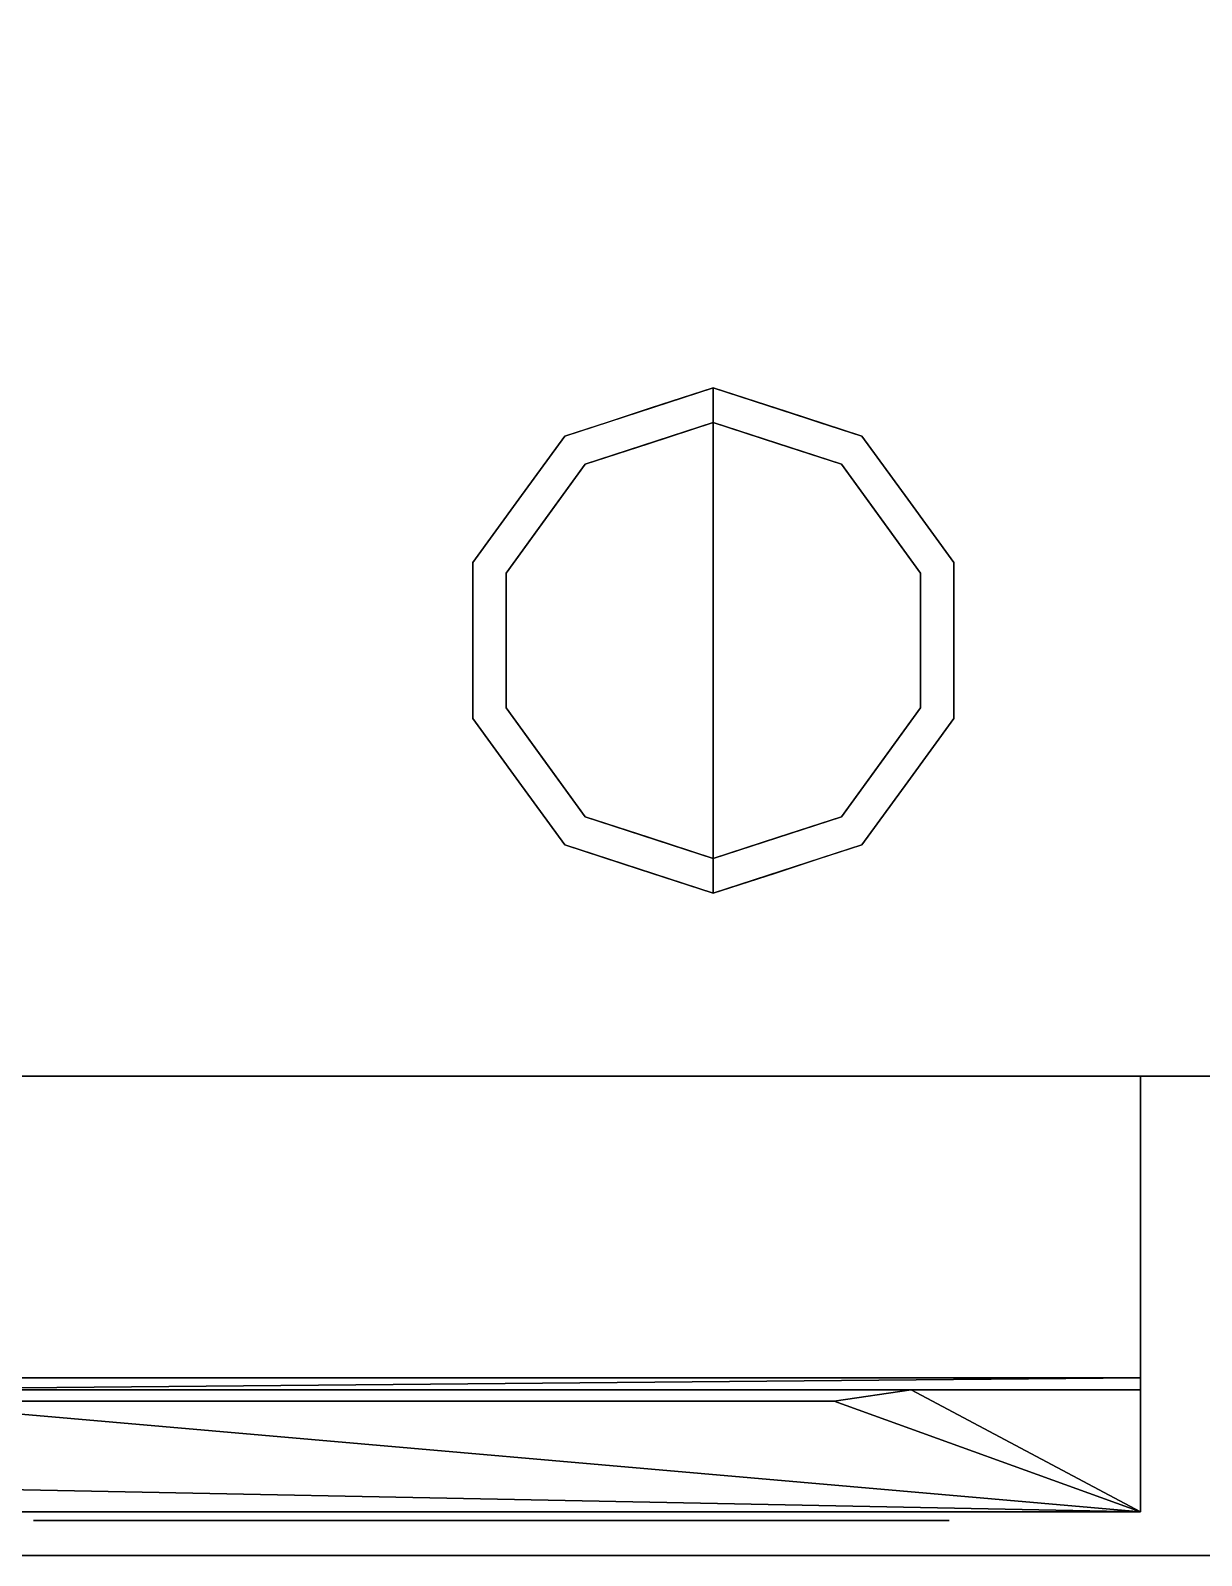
# Model space of a CAD drawing. Header units: millimetres. Extents: x -1 to 1800, y -1098 to 1.
# Drawn here: x 268.7 to 403, y -700 to -525 of the extents above; entities that cross this region are included whole.
import ezdxf

# ---------------------------------------------------------------- set-up
doc = ezdxf.new("R2010")
doc.units = ezdxf.units.MM
doc.linetypes.add('NASCOSTA', pattern=[9.525, 6.35, -3.175])
for name, color, linetype in [('IQ_200_2D', 1, 'Continuous'), ('IQ_200_3D', 1, 'Continuous'), ('IQ_204_2D', 7, 'Continuous'), ('IQ_204_3D', 7, 'Continuous'), ('IQ_BLACK_3D', 250, 'Continuous'), ('IQ_BLUE_3D', 5, 'Continuous'), ('IQ_GRAY_3D', 9, 'Continuous')]:
    doc.layers.add(name, color=color, linetype=linetype)

# ---------------------------------------------------------------- blocks, each defined once
blk = doc.blocks.new('hpp_elx_bi_bt_l')
at = {"layer": 'IQ_200_3D'}
mesh = blk.add_polyface(dxfattribs=at)
corners = [(369, -50, 47), (0, -50, 47), (0, 0, 47), (369, 0, 47)]
mesh.append_faces([[corners[k] for k in face] for face in [(0, 1, 2, 3)]])
mesh = blk.add_polyface(dxfattribs=at)
corners = [(369, 0, 675), (0, 0, 675), (0, -34.6, 675), (369, -34.6, 675)]
mesh.append_faces([[corners[k] for k in face] for face in [(0, 1, 2, 3)]])
mesh = blk.add_polyface(dxfattribs=at)
corners = [(369, -50, 568.83), (369, -50, 47), (369, 0, 47), (369, 0, 675), (369, -34.6, 675), (369, -34.6, 626.33)]
mesh.append_faces([[corners[k] for k in face] for face in [(3, 5, 0)]], dxfattribs={"vtx0": -1, "vtx2": -1})
mesh.append_faces([[corners[k] for k in face] for face in [(3, 4, 5)]], dxfattribs={"vtx2": -1})
mesh.append_faces([[corners[k] for k in face] for face in [(0, 1, 2, 3)]], dxfattribs={"vtx3": -1})
mesh = blk.add_polyface(dxfattribs=at)
corners = [(369, -34.6, 675), (0, -34.6, 675), (0, -34.6, 626.33), (369, -34.6, 626.33)]
mesh.append_faces([[corners[k] for k in face] for face in [(0, 1, 2, 3)]])
mesh = blk.add_polyface(dxfattribs=at)
corners = [(369, -50, 47), (0, -50, 47), (0, -50, 568.83), (369, -50, 568.83)]
mesh.append_faces([[corners[k] for k in face] for face in [(0, 1, 2, 3)]])
at = {"layer": 'IQ_BLACK_3D'}
mesh = blk.add_polyface(dxfattribs=at)
corners = [(242.02, -51, 557.65), (242.02, -51, 549.65), (347.05, -51, 549.65), (347.05, -51, 557.65)]
mesh.append_faces([[corners[k] for k in face] for face in [(0, 1, 2, 3)]])
mesh = blk.add_polyface(dxfattribs=at)
corners = [(242.02, -51, 545.65), (242.02, -51, 537.64), (347.05, -51, 537.64), (347.05, -51, 545.65)]
mesh.append_faces([[corners[k] for k in face] for face in [(0, 1, 2, 3)]])
mesh = blk.add_polyface(dxfattribs=at)
corners = [(242.02, -51, 533.64), (242.02, -51, 525.64), (347.05, -51, 525.64), (347.05, -51, 533.64)]
mesh.append_faces([[corners[k] for k in face] for face in [(0, 1, 2, 3)]])
mesh = blk.add_polyface(dxfattribs=at)
corners = [(242.02, -51, 521.64), (242.02, -51, 513.64), (347.05, -51, 513.64), (347.05, -51, 521.64)]
mesh.append_faces([[corners[k] for k in face] for face in [(0, 1, 2, 3)]])
mesh = blk.add_polyface(dxfattribs=at)
corners = [(242.02, -51, 509.64), (242.02, -51, 501.63), (347.05, -51, 501.63), (347.05, -51, 509.64)]
mesh.append_faces([[corners[k] for k in face] for face in [(0, 1, 2, 3)]])
mesh = blk.add_polyface(dxfattribs=at)
corners = [(242.02, -51, 497.63), (242.02, -51, 489.63), (347.05, -51, 489.63), (347.05, -51, 497.63)]
mesh.append_faces([[corners[k] for k in face] for face in [(0, 1, 2, 3)]])
mesh = blk.add_polyface(dxfattribs=at)
corners = [(242.02, -51, 485.63), (242.02, -51, 477.63), (347.05, -51, 477.63), (347.05, -51, 485.63)]
mesh.append_faces([[corners[k] for k in face] for face in [(0, 1, 2, 3)]])
mesh = blk.add_polyface(dxfattribs=at)
corners = [(242.02, -51, 473.62), (242.02, -51, 465.62), (347.05, -51, 465.62), (347.05, -51, 473.62)]
mesh.append_faces([[corners[k] for k in face] for face in [(0, 1, 2, 3)]])
mesh = blk.add_polyface(dxfattribs=at)
corners = [(242.02, -51, 461.62), (242.02, -51, 453.62), (347.05, -51, 453.62), (347.05, -51, 461.62)]
mesh.append_faces([[corners[k] for k in face] for face in [(0, 1, 2, 3)]])
mesh = blk.add_polyface(dxfattribs=at)
corners = [(242.02, -51, 449.62), (242.02, -51, 441.62), (347.05, -51, 441.62), (347.05, -51, 449.62)]
mesh.append_faces([[corners[k] for k in face] for face in [(0, 1, 2, 3)]])
mesh = blk.add_polyface(dxfattribs=at)
corners = [(242.02, -51, 437.61), (242.02, -51, 429.61), (347.05, -51, 429.61), (347.05, -51, 437.61)]
mesh.append_faces([[corners[k] for k in face] for face in [(0, 1, 2, 3)]])
mesh = blk.add_polyface(dxfattribs=at)
corners = [(242.02, -51, 425.61), (242.02, -51, 417.61), (347.05, -51, 417.61), (347.05, -51, 425.61)]
mesh.append_faces([[corners[k] for k in face] for face in [(0, 1, 2, 3)]])
mesh = blk.add_polyface(dxfattribs=at)
corners = [(242.02, -51, 413.61), (242.02, -51, 405.6), (347.05, -51, 405.6), (347.05, -51, 413.61)]
mesh.append_faces([[corners[k] for k in face] for face in [(0, 1, 2, 3)]])
mesh = blk.add_polyface(dxfattribs=at)
corners = [(242.02, -51, 401.6), (242.02, -51, 393.6), (347.05, -51, 393.6), (347.05, -51, 401.6)]
mesh.append_faces([[corners[k] for k in face] for face in [(0, 1, 2, 3)]])
mesh = blk.add_polyface(dxfattribs=at)
corners = [(242.02, -51, 389.6), (242.02, -51, 381.6), (347.05, -51, 381.6), (347.05, -51, 389.6)]
mesh.append_faces([[corners[k] for k in face] for face in [(0, 1, 2, 3)]])
mesh = blk.add_polyface(dxfattribs=at)
corners = [(242.02, -51, 377.6), (242.02, -51, 369.59), (347.05, -51, 369.59), (347.05, -51, 377.6)]
mesh.append_faces([[corners[k] for k in face] for face in [(0, 1, 2, 3)]])
mesh = blk.add_polyface(dxfattribs=at)
corners = [(242.02, -51, 247.56), (242.02, -51, 239.56), (347.05, -51, 239.56), (347.05, -51, 247.56)]
mesh.append_faces([[corners[k] for k in face] for face in [(0, 1, 2, 3)]])
mesh = blk.add_polyface(dxfattribs=at)
corners = [(242.02, -51, 235.56), (242.02, -51, 227.55), (347.05, -51, 227.55), (347.05, -51, 235.56)]
mesh.append_faces([[corners[k] for k in face] for face in [(0, 1, 2, 3)]])
mesh = blk.add_polyface(dxfattribs=at)
corners = [(242.02, -51, 223.55), (242.02, -51, 215.55), (347.05, -51, 215.55), (347.05, -51, 223.55)]
mesh.append_faces([[corners[k] for k in face] for face in [(0, 1, 2, 3)]])
mesh = blk.add_polyface(dxfattribs=at)
corners = [(242.02, -51, 211.55), (242.02, -51, 203.55), (347.05, -51, 203.55), (347.05, -51, 211.55)]
mesh.append_faces([[corners[k] for k in face] for face in [(0, 1, 2, 3)]])
mesh = blk.add_polyface(dxfattribs=at)
corners = [(242.02, -51, 199.54), (242.02, -51, 191.54), (347.05, -51, 191.54), (347.05, -51, 199.54)]
mesh.append_faces([[corners[k] for k in face] for face in [(0, 1, 2, 3)]])
mesh = blk.add_polyface(dxfattribs=at)
corners = [(242.02, -51, 187.54), (242.02, -51, 179.54), (347.05, -51, 179.54), (347.05, -51, 187.54)]
mesh.append_faces([[corners[k] for k in face] for face in [(0, 1, 2, 3)]])
mesh = blk.add_polyface(dxfattribs=at)
corners = [(242.02, -51, 175.54), (242.02, -51, 167.54), (347.05, -51, 167.54), (347.05, -51, 175.54)]
mesh.append_faces([[corners[k] for k in face] for face in [(0, 1, 2, 3)]])
mesh = blk.add_polyface(dxfattribs=at)
corners = [(242.02, -51, 163.53), (242.02, -51, 155.53), (347.05, -51, 155.53), (347.05, -51, 163.53)]
mesh.append_faces([[corners[k] for k in face] for face in [(0, 1, 2, 3)]])
mesh = blk.add_polyface(dxfattribs=at)
corners = [(242.02, -51, 151.53), (242.02, -51, 143.53), (347.05, -51, 143.53), (347.05, -51, 151.53)]
mesh.append_faces([[corners[k] for k in face] for face in [(0, 1, 2, 3)]])
mesh = blk.add_polyface(dxfattribs=at)
corners = [(242.02, -51, 139.53), (242.02, -51, 131.52), (347.05, -51, 131.52), (347.05, -51, 139.53)]
mesh.append_faces([[corners[k] for k in face] for face in [(0, 1, 2, 3)]])
mesh = blk.add_polyface(dxfattribs=at)
corners = [(242.02, -51, 127.52), (242.02, -51, 119.52), (347.05, -51, 119.52), (347.05, -51, 127.52)]
mesh.append_faces([[corners[k] for k in face] for face in [(0, 1, 2, 3)]])
mesh = blk.add_polyface(dxfattribs=at)
corners = [(242.02, -51, 115.52), (242.02, -51, 107.52), (347.05, -51, 107.52), (347.05, -51, 115.52)]
mesh.append_faces([[corners[k] for k in face] for face in [(0, 1, 2, 3)]])
mesh = blk.add_polyface(dxfattribs=at)
corners = [(242.02, -51, 103.52), (242.02, -51, 95.51), (347.05, -51, 95.51), (347.05, -51, 103.52)]
mesh.append_faces([[corners[k] for k in face] for face in [(0, 1, 2, 3)]])
mesh = blk.add_polyface(dxfattribs=at)
corners = [(242.02, -51, 91.51), (242.02, -51, 83.51), (347.05, -51, 83.51), (347.05, -51, 91.51)]
mesh.append_faces([[corners[k] for k in face] for face in [(0, 1, 2, 3)]])
mesh = blk.add_polyface(dxfattribs=at)
corners = [(242.02, -51, 79.51), (242.02, -51, 71.51), (347.05, -51, 71.51), (347.05, -51, 79.51)]
mesh.append_faces([[corners[k] for k in face] for face in [(0, 1, 2, 3)]])
mesh = blk.add_polyface(dxfattribs=at)
corners = [(242.02, -51, 67.51), (242.02, -51, 59.5), (347.05, -51, 59.5), (347.05, -51, 67.51)]
mesh.append_faces([[corners[k] for k in face] for face in [(0, 1, 2, 3)]])
at = {"layer": 'IQ_BLUE_3D'}
mesh = blk.add_polyface(dxfattribs=at)
corners = [(369, -35.97, 621.21), (369, -34.6, 626.33), (0, -34.6, 626.33), (0, -35.97, 621.21), (214.63, -35.97, 621.21), (223.47, -37.29, 616.28), (333.85, -37.29, 616.28), (342.69, -35.97, 621.21)]
mesh.append_faces([[corners[k] for k in face] for face in [(5, 6, 7, 4), (2, 3, 4, 1)]], dxfattribs={"vtx2": -1})
mesh.append_faces([[corners[k] for k in face] for face in [(7, 0, 1, 4)]], dxfattribs={"vtx2": -1, "vtx3": -1})
at = {"layer": 'IQ_GRAY_3D'}
mesh = blk.add_polyface(dxfattribs=at)
corners = [(369, -35.97, 621.21), (342.69, -35.97, 621.21), (333.85, -37.29, 616.28), (223.47, -37.29, 616.28), (214.63, -35.97, 621.21), (0, -35.97, 621.21), (0, -50, 568.83), (369, -50, 568.83), (56.07, -38.59, 611.42), (178.75, -38.59, 611.42), (178.75, -46.23, 582.9), (56.07, -46.23, 582.9)]
mesh.append_faces([[corners[k] for k in face] for face in [(2, 7, 1), (4, 10, 3), (8, 5, 11), (6, 11, 5)]], dxfattribs={"vtx0": -1, "vtx1": -1})
mesh.append_faces([[corners[k] for k in face] for face in [(7, 3, 10)]], dxfattribs={"vtx0": -1, "vtx1": -1, "vtx2": -1})
mesh.append_faces([[corners[k] for k in face] for face in [(7, 2, 3)]], dxfattribs={"vtx0": -1, "vtx2": -1})
mesh.append_faces([[corners[k] for k in face] for face in [(9, 10, 4)]], dxfattribs={"vtx1": -1, "vtx2": -1})
mesh.append_faces([[corners[k] for k in face] for face in [(8, 9, 4, 5), (10, 11, 6, 7)]], dxfattribs={"vtx1": -1, "vtx3": -1})
mesh.append_faces([[corners[k] for k in face] for face in [(7, 0, 1)]], dxfattribs={"vtx2": -1})

msp = doc.modelspace()

# ---------------------------------------------------------------- linework, layer by layer
at = {"layer": 'IQ_200_2D'}
msp.add_lwpolyline([(0, 0), (1799, 0), (1799, -700), (0, -700)], close=True, dxfattribs=at)
at = {"layer": 'IQ_200_3D'}
for points in [[(1797, -645, 150), (2, -645, 150), (2, 0, 150), (1797, 0, 150)], [(1799, -700, 900), (0, -700, 900), (0, -700, 850), (1799, -700, 850)]]:
    msp.add_3dface(points, dxfattribs=at)
for points, invisible_edges in [([(27, -645, 198), (2, -645, 198), (2, -645, 150), (1797, -645, 150)], 8), ([(1797, -645, 150), (1797, -645, 198), (1772, -645, 198), (27, -645, 198)], 12), ([(1772, -645, 198), (1772, -645, 850), (27, -645, 850), (27, -645, 198)], 8), ([(1772, -645, 198), (1772, -645, 850), (27, -645, 850), (27, -645, 198)], 4)]:
    msp.add_3dface(points, dxfattribs=dict(at, invisible_edges=invisible_edges))
at = {"layer": 'IQ_204_2D', "linetype": 'NASCOSTA', "ltscale": 10}
msp.add_line((2, -645), (1797, -645), dxfattribs=at)
at = {"layer": 'IQ_204_2D', "linetype": 'NASCOSTA', "ltscale": 5}
msp.add_line((396, -645), (396, -695), dxfattribs=at)
at = {"layer": 'IQ_204_2D', "color": 7, "linetype": 'NASCOSTA', "ltscale": 10}
msp.add_lwpolyline([(2, 0), (1797, 0), (1797, -645), (2, -645)], close=True, dxfattribs=at)
at = {"layer": 'IQ_204_3D'}
for points, invisible_edges in [([(332.31, -574.77, 25), (329.95, -571.54, 25), (347, -566, 25), (347, -570, 25)], 1), ([(338.48, -568.77, 150), (338.48, -568.77, 150), (347, -566, 150), (339.88, -568.31, 25)], 13), ([(347, -566, 150), (347, -566, 150), (347, -566, 25), (339.88, -568.31, 25)], 9), ([(347, -566, 150), (347, -566, 150), (354.12, -568.31, 150), (347, -566, 25)], 4), ([(355.52, -568.77, 25), (355.52, -568.77, 25), (347, -566, 25), (354.12, -568.31, 150)], 13), ([(361.69, -574.77, 25), (347, -570, 25), (347, -566, 25), (364.05, -571.54, 25)], 8), ([(338.48, -568.77, 150), (338.48, -568.77, 150), (339.88, -568.31, 25), (334.92, -569.93, 25)], 11), ([(355.52, -568.77, 25), (355.52, -568.77, 25), (354.12, -568.31, 150), (359.08, -569.93, 150)], 11), ([(347, -570), (347, -595), (323.22, -587.27), (332.31, -574.77)], 2), ([(338.48, -568.77, 150), (338.48, -568.77, 150), (334.92, -569.93, 25), (329.95, -571.54, 150)], 6), ([(329.95, -571.54, 25), (329.95, -571.54, 25), (329.95, -571.54, 150), (334.92, -569.93, 25)], 6), ([(339.65, -572.39, 25), (339.65, -572.39, 25), (347, -570, 25), (339.87, -572.32)], 13), ([(347, -570, 25), (347, -570, 25), (347, -570), (339.87, -572.32)], 9), ([(347, -570, 25), (347, -570, 25), (354.35, -572.39, 25), (354.13, -572.32)], 13), ([(354.13, -572.32), (354.13, -572.32), (347, -570), (347, -570, 25)], 9), ([(370.78, -587.27), (347, -595), (347, -570), (361.69, -574.77)], 1), ([(355.52, -568.77, 25), (355.52, -568.77, 25), (359.08, -569.93, 150), (364.05, -571.54, 25)], 6), ([(364.05, -571.54, 150), (364.05, -571.54, 150), (364.05, -571.54, 25), (359.08, -569.93, 150)], 6), ([(323.22, -587.27, 25), (319.42, -586.04, 25), (329.95, -571.54, 25), (332.31, -574.77, 25)], 5), ([(329.95, -571.54, 25), (324.69, -578.79, 25), (324.69, -578.79, 150), (329.95, -571.54, 150)], 10), ([(370.78, -587.27, 25), (361.69, -574.77, 25), (364.05, -571.54, 25), (374.58, -586.04, 25)], 10), ([(369.31, -578.79, 25), (364.05, -571.54, 25), (364.05, -571.54, 150), (369.31, -578.79, 150)], 10), ([(339.87, -572.32), (339.87, -572.32), (332.31, -574.77), (339.65, -572.39, 25)], 13), ([(332.31, -574.77, 25), (332.31, -574.77, 25), (339.65, -572.39, 25), (332.31, -574.77)], 13), ([(354.13, -572.32), (354.13, -572.32), (354.35, -572.39, 25), (361.69, -574.77)], 6), ([(361.69, -574.77), (361.69, -574.77), (354.35, -572.39, 25), (361.69, -574.77, 25)], 11), ([(332.31, -574.77), (327.76, -581.02), (327.76, -581.02, 25), (332.31, -574.77, 25)], 10), ([(361.69, -574.77), (361.69, -574.77, 25), (366.24, -581.02, 25), (366.24, -581.02)], 5), ([(319.42, -586.04, 150), (324.69, -578.79, 150), (324.69, -578.79, 25), (319.42, -586.04, 25)], 10), ([(374.58, -586.04, 25), (369.31, -578.79, 25), (369.31, -578.79, 150), (374.58, -586.04, 150)], 10), ([(327.76, -581.02), (323.22, -587.27), (323.22, -587.27, 25), (327.76, -581.02, 25)], 10), ([(370.78, -587.27, 25), (370.78, -587.27), (366.24, -581.02), (366.24, -581.02, 25)], 5), ([(319.42, -586.04, 25), (319.42, -595, 25), (319.42, -595, 150), (319.42, -586.04, 150)], 10), ([(319.42, -603.96, 25), (319.42, -586.04, 25), (323.22, -587.27, 25), (323.22, -602.73, 25)], 10), ([(374.58, -603.96, 25), (370.78, -602.73, 25), (370.78, -587.27, 25), (374.58, -586.04, 25)], 5), ([(374.58, -595, 25), (374.58, -586.04, 25), (374.58, -586.04, 150), (374.58, -595, 150)], 10), ([(323.22, -595), (323.22, -595, 25), (323.22, -587.27, 25), (323.22, -587.27)], 5), ([(347, -595), (347, -595), (323.22, -602.73), (323.22, -587.27)], 11), ([(370.78, -602.73), (370.78, -602.73), (347, -595), (370.78, -587.27)], 6), ([(370.78, -602.73), (370.78, -595), (370.78, -587.27, 25), (370.78, -595, 25)], 10), ([(370.78, -587.27, 25), (370.78, -587.27, 25), (370.78, -595), (370.78, -587.27)], 11), ([(319.42, -595, 25), (319.42, -603.96, 25), (319.42, -603.96, 150), (319.42, -595, 150)], 10), ([(323.22, -602.73), (323.22, -602.73, 25), (323.22, -595, 25), (323.22, -595)], 5), ([(323.22, -602.73), (347, -595), (347, -620), (332.31, -615.23)], 1), ([(347, -620), (347, -595), (370.78, -602.73), (361.69, -615.23)], 2), ([(370.78, -595, 25), (370.78, -595, 25), (370.78, -602.73, 25), (370.78, -602.73)], 13), ([(374.58, -595, 150), (374.58, -603.96, 150), (374.58, -603.96, 25), (374.58, -595, 25)], 10), ([(329.95, -618.46, 25), (319.42, -603.96, 25), (323.22, -602.73, 25), (332.31, -615.23, 25)], 10), ([(327.76, -608.98), (327.76, -608.98, 25), (323.22, -602.73, 25), (323.22, -602.73)], 5), ([(364.05, -618.46, 25), (361.69, -615.23, 25), (370.78, -602.73, 25), (374.58, -603.96, 25)], 5), ([(366.24, -608.98, 25), (366.24, -608.98), (370.78, -602.73), (370.78, -602.73, 25)], 5), ([(324.69, -611.21, 150), (319.42, -603.96, 150), (319.42, -603.96, 25), (324.69, -611.21, 25)], 10), ([(369.31, -611.21, 25), (374.58, -603.96, 25), (374.58, -603.96, 150), (369.31, -611.21, 150)], 10), ([(332.31, -615.23), (332.31, -615.23, 25), (327.76, -608.98, 25), (327.76, -608.98)], 5), ([(361.69, -615.23, 25), (361.69, -615.23), (366.24, -608.98), (366.24, -608.98, 25)], 5), ([(329.95, -618.46, 150), (324.69, -611.21, 150), (324.69, -611.21, 25), (329.95, -618.46, 25)], 10), ([(369.31, -611.21, 150), (364.05, -618.46, 150), (364.05, -618.46, 25), (369.31, -611.21, 25)], 10), ([(347, -624, 25), (329.95, -618.46, 25), (332.31, -615.23, 25), (347, -620, 25)], 2), ([(339.65, -617.61), (339.65, -617.61, 25), (332.31, -615.23, 25), (332.31, -615.23)], 5), ([(347, -624, 25), (347, -620, 25), (361.69, -615.23, 25), (364.05, -618.46, 25)], 4), ([(354.13, -617.68), (354.13, -617.68), (361.69, -615.23), (354.35, -617.61, 25)], 13), ([(361.69, -615.23, 25), (361.69, -615.23, 25), (354.35, -617.61, 25), (361.69, -615.23)], 13), ([(347, -620), (347, -620, 25), (339.65, -617.61, 25), (339.65, -617.61)], 4), ([(354.35, -617.61, 25), (354.35, -617.61, 25), (347, -620, 25), (354.13, -617.68)], 13), ([(347, -620, 25), (347, -620, 25), (347, -620), (354.13, -617.68)], 9), ([(329.95, -618.46, 25), (338.48, -621.23, 25), (338.48, -621.23, 150), (329.95, -618.46, 150)], 10), ([(355.52, -621.23, 150), (355.52, -621.23, 150), (359.08, -620.07, 25), (364.05, -618.46, 150)], 6), ([(364.05, -618.46, 25), (364.05, -618.46, 25), (364.05, -618.46, 150), (359.08, -620.07, 25)], 6), ([(338.48, -621.23, 150), (338.48, -621.23, 25), (347, -624, 25), (347, -624, 150)], 1), ([(355.52, -621.23, 150), (355.52, -621.23, 150), (347, -624, 150), (354.12, -621.69, 25)], 13), ([(355.52, -621.23, 150), (355.52, -621.23, 150), (354.12, -621.69, 25), (359.08, -620.07, 25)], 11), ([(347, -624, 150), (347, -624, 150), (347, -624, 25), (354.12, -621.69, 25)], 9)]:
    msp.add_3dface(points, dxfattribs=dict(at, invisible_edges=invisible_edges))

# ---------------------------------------------------------------- block references
msp.add_blockref('hpp_elx_bi_bt_l', (27, -645, 150))

# ---------------------------------------------------------------- meshes
at = {"layer": 'IQ_200_3D'}
mesh = msp.add_polyface(dxfattribs=at)
corners = [(0, -13, 1000), (0, -13, 910), (0, -13.19, 908.05), (0, -13.76, 906.17), (0, -14.69, 904.44), (0, -15.93, 902.93), (0, -17.44, 901.69), (0, -19.17, 900.76), (0, -21.05, 900.19), (0, -23, 900), (0, -700, 900), (1799, -13, 1000), (1799, -13, 910), (1799, -13.19, 908.05), (1799, -13.76, 906.17), (1799, -14.69, 904.44), (1799, -15.93, 902.93), (1799, -17.44, 901.69), (1799, -19.17, 900.76), (1799, -21.05, 900.19), (1799, -23, 900), (1799, -700, 900)]
mesh.append_faces([[corners[k] for k in face] for face in [(9, 20, 21, 10)]], dxfattribs={"vtx0": -1})
mesh.append_faces([[corners[k] for k in face] for face in [(1, 12, 13, 2), (2, 13, 14, 3), (3, 14, 15, 4), (4, 15, 16, 5), (5, 16, 17, 6), (6, 17, 18, 7), (7, 18, 19, 8), (8, 19, 20, 9)]], dxfattribs={"vtx0": -1, "vtx2": -1})
mesh.append_faces([[corners[k] for k in face] for face in [(0, 11, 12, 1)]], dxfattribs={"vtx2": -1})

doc.saveas('drawing.dxf')
